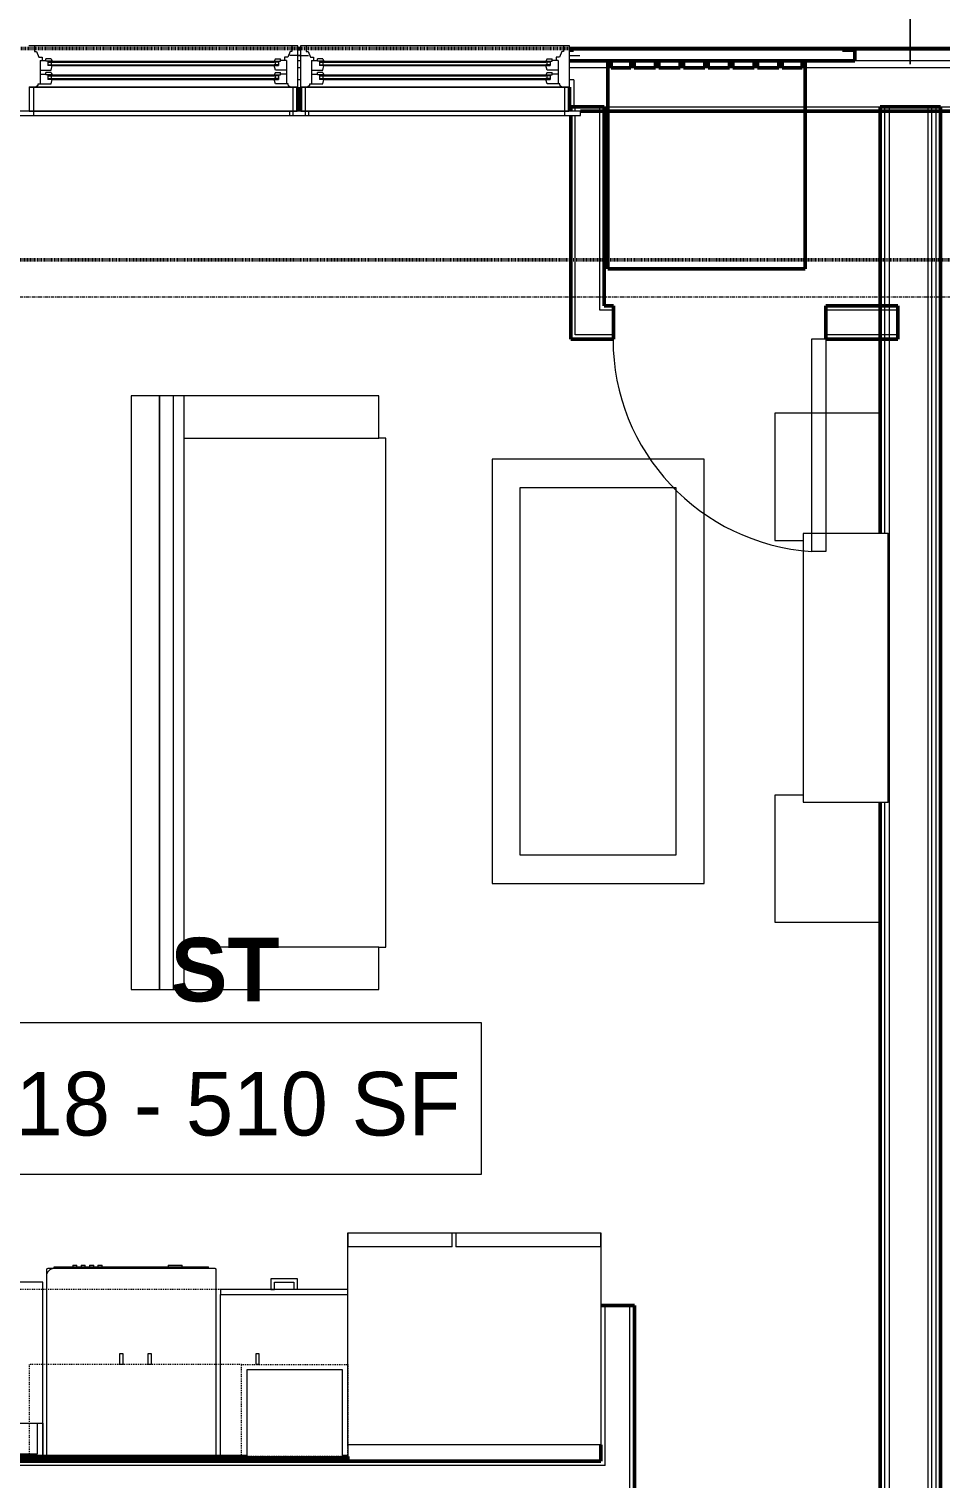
# Model space of a CAD drawing. Header units: inches. Extents: x -4217 to -1814, y 9706 to 12425.
# Drawn here: x -3328.9 to -3200, y 10649.2 to 10854.1 of the extents above; entities that cross this region are included whole.
import ezdxf

# ---------------------------------------------------------------- set-up
doc = ezdxf.new("R2010")
doc.units = ezdxf.units.IN
doc.header["$MEASUREMENT"] = 0
for name, pattern in [('Dash', [0.25, 0.125, -0.125]), ('Dash 1_16_', [0.125, 0.0625, -0.0625]), ('Grid Line 1_2_', [0.875, 0.5, -0.125, 0.125, -0.125])]:
    doc.linetypes.add(name, pattern=pattern)
for name, color, linetype, lineweight in [('A-ANNO-DIMS', 211, 'Continuous', 9), ('A-ANNO-DIMS-96', 211, 'Continuous', 9), ('A-AREA-IDEN', 2, 'Continuous', 9), ('A-DOOR-1', 250, 'Continuous', 9), ('A-DOOR-2', 90, 'Continuous', 20), ('A-GENM-3', 10, 'Continuous', 50), ('A-GLAZ-1', 250, 'Continuous', 9), ('A-GLAZ-2', 90, 'Continuous', 20), ('A-GLAZ-4', 10, 'Continuous', 50), ('A-WALL', 113, 'Continuous', 13), ('A-WALL-3', 10, 'Continuous', 50), ('A-WALL-4', 50, 'Continuous', 13), ('C-PROP-LINE-2', 91, 'Dash 1_16_', 50), ('I-FURN', 30, 'Continuous', 9), ('I-FURN-1', 250, 'Continuous', 9), ('I-WALL-3', 2, 'Continuous', 50), ('P-SANR-FIXT-2', 250, 'Continuous', 9), ('Q-CASE-3', 250, 'Continuous', 9), ('Q-CASE-4', 250, 'Dash', 9), ('Q-CASE-HDLN-1', 250, 'Dash', 9), ('Q-SPCQ-1', 250, 'Continuous', 9), ('S-GRID-1', 1, 'Grid Line 1_2_', 9)]:
    doc.layers.add(name, color=color, linetype=linetype, lineweight=lineweight)
doc.styles.add('Century Gothic', font='ufonts.com_century-gothic.ttf', dxfattribs={"height": 9})
doc.styles.add('Century Gothic_B', font='GOTHICB.TTF', dxfattribs={"height": 9})
doc.dimstyles.new('OD__1_8__Tol__', dxfattribs={"dimscale": 12, "dimtxt": 9.397514, "dimasz": 1, "dimexe": 0.75, "dimexo": 0.5, "dimgap": 0.125, "dimtad": 1, "dimdec": 3, "dimrnd": 0.125, "dimzin": 3, "dimdsep": 46, "dimlunit": 4, "dimtxsty": 'Century Gothic', "dimblk1": 'OBLIQUE', "dimblk2": 'OBLIQUE', "dimsah": 1, "dimcen": 0.09, "dimdle": 0.75, "dimazin": 0, "dimtfac": 1, "dimtdec": 4, "dimtix": 1, "dimtmove": 0, "dimatfit": 3, "dimfxl": 1, "dimtvp": 1, "dimtfill": 1, "dimfrac": 2, "dimtolj": 1, "dimtzin": 0, "dimarcsym": 2})

# ---------------------------------------------------------------- blocks, each defined once
blk = doc.blocks.new('DIMBLOCK9-FLOOR PLAN - 3RD FLOOR')
at = {"layer": 'A-ANNO-DIMS-96'}
for p, q in [((-3406.42, 10849.41), (-3406.42, 10966.51)), ((-3204.32, 10849.14), (-3204.32, 10966.51)), ((-3415.42, 10957.51), (-3204.32, 10957.51)), ((-3406.42, 10957.51), (-3406.42, 10849.41)), ((-3204.32, 10957.51), (-3204.32, 10849.14))]:
    blk.add_line(p, q, dxfattribs=at)
at = {"layer": 'A-ANNO-DIMS-96', "lineweight": 50}
for p, q in [((-3406.42, 10957.51), (-3400.42, 10963.51)), ((-3204.32, 10957.51), (-3198.32, 10963.51)), ((-3406.42, 10957.51), (-3412.42, 10951.51)), ((-3204.32, 10957.51), (-3210.32, 10951.51))]:
    blk.add_line(p, q, dxfattribs=at)
at = {"layer": 'A-ANNO-DIMS-96', "color": 0, "insert": (-3339.61, 10970.55), "char_height": 9, "width": 82.1611, "attachment_point": 1, "line_spacing_factor": 0.984502, "style": 'Century Gothic', "bg_fill": 3, "box_fill_scale": 1.25, "bg_fill_color": 256, "bg_fill_true_color": 13158600, "bg_fill_transparency": 0}
blk.add_mtext('16\' - 10 1/8"', dxfattribs=at)
blk = doc.blocks.new('_Oblique')
at = {"color": 0, "linetype": 'ByBlock', "lineweight": -2}
blk.add_line((-0.5, -0.5), (0.5, 0.5), dxfattribs=at)
blk = doc.blocks.new('DIMBLOCK10-FLOOR PLAN - 3RD FLOOR')
at = {"layer": 'A-ANNO-DIMS-96'}
for p, q in [((-3204.32, 10849.14), (-3204.32, 10966.51)), ((-2916.32, 10849.14), (-2916.32, 10966.51)), ((-3204.32, 10957.51), (-2916.32, 10957.51)), ((-3204.32, 10957.51), (-3204.32, 10849.14)), ((-2916.32, 10957.51), (-2916.32, 10849.14))]:
    blk.add_line(p, q, dxfattribs=at)
at = {"layer": 'A-ANNO-DIMS-96', "lineweight": 50}
for p, q in [((-3204.32, 10957.51), (-3198.32, 10963.51)), ((-2916.32, 10957.51), (-2910.32, 10963.51)), ((-3204.32, 10957.51), (-3210.32, 10951.51)), ((-2916.32, 10957.51), (-2922.32, 10951.51))]:
    blk.add_line(p, q, dxfattribs=at)
at = {"layer": 'A-ANNO-DIMS-96', "color": 0, "insert": (-3079.57, 10970.55), "char_height": 9, "width": 46.1821, "attachment_point": 1, "line_spacing_factor": 0.984502, "style": 'Century Gothic', "bg_fill": 3, "box_fill_scale": 1.25, "bg_fill_color": 256, "bg_fill_true_color": 13158600, "bg_fill_transparency": 0}
blk.add_mtext('24\' - 0"', dxfattribs=at)

msp = doc.modelspace()

# ---------------------------------------------------------------- linework, layer by layer
at = {"layer": 'A-AREA-IDEN', "flags": 128}
msp.add_lwpolyline([(-3340.50391, 10713.61901), (-3264.9984, 10713.61901), (-3264.9984, 10692.12294), (-3340.50391, 10692.12294)], close=True, dxfattribs=at)
at = {"layer": 'A-DOOR-1'}
msp.add_arc((-3216.27618, 10810.2394), 30.06659, 180, 266.1859252, dxfattribs=at)
at = {"layer": 'A-DOOR-2'}
for p, q in [((-3218.27618, 10810.2394), (-3218.27618, 10780.2394)), ((-3216.27618, 10810.2394), (-3218.27618, 10810.2394)), ((-3216.27618, 10810.2394), (-3216.27618, 10780.2394)), ((-3216.27618, 10780.2394), (-3218.27618, 10780.2394))]:
    msp.add_line(p, q, dxfattribs=at)
at = {"layer": 'A-GENM-3'}
msp.add_line((-3247.06419, 10820.2019), (-3219.18919, 10820.2019), dxfattribs=at)
at = {"layer": 'A-GLAZ-1'}
for p, q in [((-3330.49796, 10841.8894), (-3289.34952, 10841.8894)), ((-3292.09796, 10841.8894), (-3250.94952, 10841.8894))]:
    msp.add_line(p, q, dxfattribs=at)
at = {"layer": 'A-WALL'}
for p, q in [((-3207.94874, 10843.1394), (-3207.94874, 10782.77447)), ((-3207.32374, 10843.1394), (-3207.32374, 10782.77447)), ((-3201.82374, 10843.1394), (-3201.82374, 10475.5394)), ((-3201.32374, 10843.1394), (-3201.32374, 10497.98709)), ((-3200.69874, 10843.1394), (-3200.69874, 10497.98679)), ((-3207.94874, 10744.77447), (-3207.94874, 10475.5394)), ((-3207.32374, 10744.77447), (-3207.32374, 10475.5394))]:
    msp.add_line(p, q, dxfattribs=at)
at = {"layer": 'A-WALL-3'}
for p, q in [((-3252.32374, 10841.8894), (-3252.32374, 10810.2394)), ((-3246.27618, 10814.9894), (-3247.57374, 10814.9894)), ((-3246.27618, 10810.2394), (-3246.27618, 10814.9894)), ((-3206.07374, 10814.9894), (-3216.27618, 10814.9894)), ((-3216.27618, 10814.9894), (-3216.27618, 10810.2394)), ((-3206.07374, 10810.2394), (-3206.07374, 10814.9894)), ((-3252.32374, 10810.2394), (-3251.69874, 10810.2394)), ((-3251.69874, 10810.2394), (-3247.57374, 10810.2394)), ((-3247.57374, 10810.2394), (-3246.27618, 10810.2394)), ((-3216.27618, 10810.2394), (-3206.07374, 10810.2394)), ((-3243.32374, 10673.55214), (-3248.07374, 10673.55214)), ((-3243.32374, 10570.64297), (-3243.32374, 10673.55214)), ((-3248.07374, 10653.85361), (-3248.07374, 10651.54111)), ((-3248.07374, 10651.54111), (-3403.17374, 10651.54111)), ((-3401.92374, 10651.85361), (-3283.82374, 10651.85361)), ((-3298.10174, 10652.22861), (-3359.67374, 10652.22861)), ((-3283.82374, 10652.22861), (-3284.60174, 10652.22861)), ((-3283.82374, 10651.85361), (-3283.82374, 10652.22861))]:
    msp.add_line(p, q, dxfattribs=at)
at = {"layer": 'A-WALL-4'}
for p, q in [((-3251.69874, 10810.8644), (-3251.69874, 10841.8894)), ((-3247.57374, 10814.3644), (-3248.19874, 10814.3644)), ((-3246.27618, 10814.3644), (-3247.57374, 10814.3644)), ((-3206.07374, 10814.3644), (-3216.27618, 10814.3644)), ((-3248.19874, 10810.8644), (-3251.69874, 10810.8644)), ((-3247.57374, 10810.8644), (-3248.19874, 10810.8644)), ((-3246.27618, 10810.8644), (-3247.57374, 10810.8644)), ((-3206.07374, 10810.8644), (-3216.27618, 10810.8644)), ((-3247.44874, 10650.91611), (-3247.44874, 10673.55214)), ((-3243.94874, 10570.64297), (-3243.94874, 10673.55214)), ((-3248.07374, 10650.91611), (-3403.17374, 10650.91611)), ((-3247.44874, 10650.91611), (-3248.07374, 10650.91611))]:
    msp.add_line(p, q, dxfattribs=at)
at = {"layer": 'C-PROP-LINE-2'}
msp.add_line((-2099.26202, 10821.4894), (-3402.04874, 10821.4894), dxfattribs=at)
at = {"layer": 'I-FURN'}
for p, q in [((-3310.44874, 10718.2642), (-3310.44874, 10802.2642)), ((-3310.44874, 10802.2642), (-3310.44874, 10718.2642)), ((-3306.94874, 10802.2642), (-3310.44874, 10802.2642)), ((-3308.44874, 10718.2642), (-3308.44874, 10802.2642)), ((-3279.44874, 10802.2642), (-3306.94874, 10802.2642)), ((-3306.94874, 10718.2642), (-3306.94874, 10802.2642)), ((-3279.44874, 10796.2642), (-3279.44874, 10802.2642)), ((-3306.94874, 10796.2642), (-3279.44874, 10796.2642)), ((-3278.44874, 10796.2642), (-3279.44874, 10796.2642)), ((-3278.44874, 10724.2642), (-3278.44874, 10796.2642)), ((-3279.44874, 10724.2642), (-3306.94874, 10724.2642)), ((-3279.44874, 10724.2642), (-3278.44874, 10724.2642)), ((-3279.44874, 10718.2642), (-3279.44874, 10724.2642)), ((-3310.44874, 10718.2642), (-3306.94874, 10718.2642)), ((-3306.94874, 10718.2642), (-3279.44874, 10718.2642))]:
    msp.add_line(p, q, dxfattribs=at)
at = {"layer": 'I-FURN-1'}
for p, q in [((-3314.44874, 10802.2642), (-3314.44874, 10718.2642)), ((-3310.44874, 10802.2642), (-3314.44874, 10802.2642)), ((-3223.47979, 10799.11397), (-3223.47979, 10798.62486)), ((-3223.47979, 10798.62486), (-3223.44865, 10798.62486)), ((-3208.57374, 10799.77447), (-3223.44874, 10799.77447)), ((-3223.44874, 10799.77447), (-3223.44874, 10781.77447)), ((-3233.44874, 10793.2642), (-3263.44874, 10793.2642)), ((-3263.44874, 10793.2642), (-3263.44874, 10733.2642)), ((-3233.44874, 10733.2642), (-3233.44874, 10793.2642)), ((-3259.44874, 10737.2642), (-3259.44874, 10789.2642)), ((-3259.44874, 10789.2642), (-3237.44874, 10789.2642)), ((-3237.44874, 10789.2642), (-3237.44874, 10737.2642)), ((-3223.44865, 10783.43185), (-3223.48054, 10783.43185)), ((-3223.48054, 10783.43185), (-3223.48054, 10782.43738)), ((-3223.48054, 10782.43738), (-3223.44865, 10782.43738)), ((-3223.44874, 10781.77447), (-3219.44874, 10781.77447)), ((-3207.44874, 10782.77447), (-3219.44874, 10782.77447)), ((-3219.44874, 10782.77447), (-3219.44874, 10744.77447)), ((-3207.44874, 10744.77447), (-3207.44874, 10782.77447)), ((-3207.44874, 10782.77447), (-3207.32374, 10782.77447)), ((-3207.44874, 10744.77447), (-3207.44874, 10782.77447)), ((-3207.32374, 10782.77447), (-3207.32374, 10744.77447)), ((-3223.48054, 10745.11157), (-3223.48054, 10744.11709)), ((-3223.44865, 10745.11157), (-3223.48054, 10745.11157)), ((-3219.44874, 10745.77447), (-3223.44874, 10745.77447)), ((-3223.44874, 10745.77447), (-3223.44874, 10727.77447)), ((-3219.44874, 10744.77447), (-3207.44874, 10744.77447)), ((-3207.32374, 10744.77447), (-3207.44874, 10744.77447)), ((-3223.48054, 10744.11709), (-3223.44865, 10744.11709)), ((-3237.44874, 10737.2642), (-3259.44874, 10737.2642)), ((-3263.44874, 10733.2642), (-3233.44874, 10733.2642)), ((-3223.44865, 10728.92408), (-3223.47979, 10728.92408)), ((-3223.47979, 10728.92408), (-3223.47979, 10728.43498)), ((-3223.44874, 10727.77447), (-3208.57374, 10727.77447)), ((-3314.44874, 10718.2642), (-3310.44874, 10718.2642))]:
    msp.add_line(p, q, dxfattribs=at)
at = {"layer": 'I-WALL-3'}
for p, q in [((-3200.07374, 10843.1394), (-3208.57374, 10843.1394)), ((-3208.57374, 10843.1394), (-3208.57374, 10782.77447)), ((-3200.07374, 10497.9865), (-3200.07374, 10843.1394)), ((-3208.57374, 10744.77447), (-3208.57374, 10476.1644))]:
    msp.add_line(p, q, dxfattribs=at)
at = {"layer": 'P-SANR-FIXT-2'}
for p, q in [((-3326.92374, 10676.86733), (-3359.92374, 10676.86733)), ((-3326.92374, 10656.91152), (-3326.92374, 10676.86733)), ((-3343.48641, 10656.91152), (-3326.92374, 10656.91152))]:
    msp.add_line(p, q, dxfattribs=at)
at = {"layer": 'Q-CASE-3'}
for p, q in [((-3290.94874, 10677.35361), (-3294.69874, 10677.35361)), ((-3294.69874, 10677.35361), (-3294.69874, 10675.85361)), ((-3290.94874, 10675.85361), (-3290.94874, 10677.35361)), ((-3301.82374, 10675.85361), (-3301.82374, 10675.10361)), ((-3283.82374, 10675.85361), (-3301.82374, 10675.85361)), ((-3301.82374, 10652.22861), (-3301.82374, 10675.10361)), ((-3301.82374, 10675.10361), (-3283.82374, 10675.10361)), ((-3294.69874, 10675.85361), (-3294.19936, 10675.85361)), ((-3294.19936, 10676.85423), (-3291.44811, 10676.85423)), ((-3294.19936, 10675.85361), (-3294.19936, 10676.85423)), ((-3291.44811, 10676.85423), (-3291.44811, 10675.85361)), ((-3290.94874, 10675.85361), (-3291.44811, 10675.85361)), ((-3315.60174, 10666.72786), (-3316.09018, 10666.72786)), ((-3316.09018, 10666.72786), (-3316.09018, 10665.22861)), ((-3315.60174, 10665.22861), (-3316.09018, 10665.22861)), ((-3315.60174, 10665.22861), (-3315.60174, 10666.72786)), ((-3311.60174, 10666.72786), (-3312.09018, 10666.72786)), ((-3312.09018, 10666.72786), (-3312.09018, 10665.22861)), ((-3311.60174, 10665.22861), (-3312.09018, 10665.22861)), ((-3311.60174, 10665.22861), (-3311.60174, 10666.72786)), ((-3296.36329, 10666.72786), (-3296.85174, 10666.72786)), ((-3296.85174, 10666.72786), (-3296.85174, 10665.22861)), ((-3296.36329, 10665.22861), (-3296.85174, 10665.22861)), ((-3296.36329, 10665.22861), (-3296.36329, 10666.72786)), ((-3284.60174, 10664.47861), (-3298.10174, 10664.47861)), ((-3298.10174, 10664.47861), (-3298.10174, 10652.22861)), ((-3284.60174, 10652.22861), (-3284.60174, 10664.47861)), ((-3327.67374, 10652.60361), (-3327.67374, 10656.91152)), ((-3326.92374, 10656.91152), (-3326.92374, 10652.22861)), ((-3326.92374, 10652.22861), (-3326.92374, 10656.91152)), ((-3342.99106, 10652.60361), (-3327.67374, 10652.60361)), ((-3283.82374, 10653.85361), (-3283.82374, 10652.22861)), ((-3298.10174, 10652.22861), (-3284.60174, 10652.22861))]:
    msp.add_line(p, q, dxfattribs=at)
at = {"layer": 'Q-CASE-4'}
for p, q in [((-3328.85174, 10665.22861), (-3328.85174, 10652.22861)), ((-3298.85174, 10665.22861), (-3328.85174, 10665.22861)), ((-3298.85174, 10652.22861), (-3298.85174, 10665.22861)), ((-3298.85174, 10652.22861), (-3298.85174, 10665.22861)), ((-3298.85174, 10665.22861), (-3283.85174, 10665.22861)), ((-3283.85174, 10665.22861), (-3283.85174, 10652.22861)), ((-3328.85174, 10652.22861), (-3298.85174, 10652.22861)), ((-3283.85174, 10652.22861), (-3298.85174, 10652.22861))]:
    msp.add_line(p, q, dxfattribs=at)
at = {"layer": 'Q-CASE-HDLN-1'}
for p, q in [((-3283.82374, 10675.85361), (-3387.54874, 10675.85361)), ((-3283.82374, 10652.22861), (-3283.82374, 10653.85361))]:
    msp.add_line(p, q, dxfattribs=at)
at = {"layer": 'Q-SPCQ-1'}
for p, q in [((-3283.82374, 10683.85361), (-3248.07374, 10683.85361)), ((-3283.82374, 10653.85361), (-3283.82374, 10683.85361)), ((-3283.82374, 10683.85361), (-3269.07374, 10683.85361)), ((-3283.82374, 10683.85361), (-3283.82374, 10681.85361)), ((-3269.07374, 10681.85361), (-3269.07374, 10683.85361)), ((-3268.57374, 10683.85361), (-3248.07374, 10683.85361)), ((-3268.57374, 10683.85361), (-3268.57374, 10681.85361)), ((-3248.07374, 10683.85361), (-3248.07374, 10653.85361)), ((-3248.07374, 10681.85361), (-3248.07374, 10683.85361)), ((-3269.07374, 10681.85361), (-3283.82374, 10681.85361)), ((-3248.07374, 10681.85361), (-3268.57374, 10681.85361)), ((-3322.70763, 10679.29111), (-3322.11708, 10679.29111)), ((-3322.70763, 10679.29111), (-3322.70763, 10679.04111)), ((-3322.11708, 10679.04111), (-3322.11708, 10679.29111)), ((-3321.52653, 10679.29111), (-3320.93598, 10679.29111)), ((-3321.52653, 10679.29111), (-3321.52653, 10679.04111)), ((-3320.93598, 10679.04111), (-3320.93598, 10679.29111)), ((-3320.34543, 10679.29111), (-3319.75487, 10679.29111)), ((-3320.34543, 10679.29111), (-3320.34543, 10679.04111)), ((-3319.75487, 10679.04111), (-3319.75487, 10679.29111)), ((-3319.16432, 10679.29111), (-3318.57377, 10679.29111)), ((-3319.16432, 10679.29111), (-3319.16432, 10679.04111)), ((-3318.57377, 10679.04111), (-3318.57377, 10679.29111)), ((-3309.21628, 10679.29111), (-3309.21628, 10679.04111)), ((-3309.21628, 10679.29111), (-3308.23203, 10679.29111)), ((-3308.23203, 10679.29111), (-3307.24778, 10679.29111)), ((-3307.24778, 10679.04111), (-3307.24778, 10679.29111)), ((-3326.42374, 10678.59426), (-3326.42374, 10677.71926)), ((-3326.42374, 10677.71926), (-3326.42374, 10652.22861)), ((-3325.35189, 10678.79111), (-3326.22689, 10678.79111)), ((-3302.62059, 10678.79111), (-3325.35189, 10678.79111)), ((-3325.3308, 10679.04111), (-3303.51668, 10679.04111)), ((-3325.3308, 10678.79093), (-3325.3308, 10679.04111)), ((-3303.51668, 10678.79111), (-3303.51668, 10679.04111)), ((-3302.42374, 10652.22861), (-3302.42374, 10678.59426)), ((-3248.07374, 10653.85361), (-3283.82374, 10653.85361))]:
    msp.add_line(p, q, dxfattribs=at)
for centre, radius, start, end in [((-3325.35189, 10677.71926), 1.07185, 90, 180), ((-3326.22689, 10678.59426), 0.19685, 90, 180), ((-3302.62059, 10678.59426), 0.19685, 0, 90), ((-3302.62059, 10678.59426), 0.19685, 0, 75)]:
    msp.add_arc(centre, radius, start, end, dxfattribs=at)
at = {"layer": 'S-GRID-1'}
msp.add_line((-1814.20638, 10816.1894), (-4168.71446, 10816.1894), dxfattribs=at)

# ---------------------------------------------------------------- texts
at = {"layer": 'A-AREA-IDEN', "char_height": 9, "attachment_point": 1}
for s, insert, width, style in [('ST', (-3308.87399, 10725.58715), 14.544, 'Century Gothic_B'), ('318 - 510 SF', (-3337.50391, 10706.61901), 83.931, 'Century Gothic')]:
    msp.add_mtext(s, dxfattribs=dict(at, insert=insert, width=width, style=style))

# ---------------------------------------------------------------- next in the draw order: dimensions: what is measured, and where the dimension line sits
at = {"layer": 'A-ANNO-DIMS'}
dim = msp.add_linear_dim(base=(-3204.32374, 10957.51007), p1=(-3406.42374, 10843.4144), p2=(-3204.32374, 10843.1394), dimstyle='OD__1_8__Tol__', override={"dimpost": '<>', "dimfxl": 202.100187}, dxfattribs=at)
dim.commit()
dim.dimension.update_dxf_attribs({"geometry": 'DIMBLOCK9-FLOOR PLAN - 3RD FLOOR', "text_midpoint": (-3305.37374, 10964.23508)})

# ---------------------------------------------------------------- next in the draw order: linework, layer by layer
at = {"layer": 'A-GENM-3'}
for p, q in [((-3247.06419, 10849.6394), (-3247.06419, 10820.2019)), ((-3246.62669, 10849.6394), (-3247.06419, 10849.6394)), ((-3246.62669, 10848.6394), (-3246.62669, 10849.6394)), ((-3243.32982, 10849.6394), (-3243.82982, 10849.6394)), ((-3243.82982, 10849.6394), (-3243.82982, 10848.6394)), ((-3243.32982, 10848.6394), (-3243.32982, 10849.6394)), ((-3239.84544, 10849.6394), (-3240.34544, 10849.6394)), ((-3240.34544, 10849.6394), (-3240.34544, 10848.6394)), ((-3239.84544, 10848.6394), (-3239.84544, 10849.6394)), ((-3236.36107, 10849.6394), (-3236.86107, 10849.6394)), ((-3236.86107, 10849.6394), (-3236.86107, 10848.6394)), ((-3236.36107, 10848.6394), (-3236.36107, 10849.6394)), ((-3232.87669, 10849.6394), (-3233.37669, 10849.6394)), ((-3233.37669, 10849.6394), (-3233.37669, 10848.6394)), ((-3232.87669, 10848.6394), (-3232.87669, 10849.6394)), ((-3229.39232, 10849.6394), (-3229.89232, 10849.6394)), ((-3229.89232, 10849.6394), (-3229.89232, 10848.6394)), ((-3229.39232, 10848.6394), (-3229.39232, 10849.6394)), ((-3225.90794, 10849.6394), (-3226.40794, 10849.6394)), ((-3226.40794, 10849.6394), (-3226.40794, 10848.6394)), ((-3225.90794, 10848.6394), (-3225.90794, 10849.6394)), ((-3222.42357, 10849.6394), (-3222.92357, 10849.6394)), ((-3222.92357, 10849.6394), (-3222.92357, 10848.6394)), ((-3222.42357, 10848.6394), (-3222.42357, 10849.6394)), ((-3219.18919, 10849.6394), (-3219.62669, 10849.6394)), ((-3219.62669, 10849.6394), (-3219.62669, 10848.6394)), ((-3219.18919, 10820.2019), (-3219.18919, 10849.6394)), ((-3243.82982, 10848.6394), (-3246.62669, 10848.6394)), ((-3240.34544, 10848.6394), (-3243.32982, 10848.6394)), ((-3236.86107, 10848.6394), (-3239.84544, 10848.6394)), ((-3233.37669, 10848.6394), (-3236.36107, 10848.6394)), ((-3229.89232, 10848.6394), (-3232.87669, 10848.6394)), ((-3226.40794, 10848.6394), (-3229.39232, 10848.6394)), ((-3222.92357, 10848.6394), (-3225.90794, 10848.6394)), ((-3219.62669, 10848.6394), (-3222.42357, 10848.6394))]:
    msp.add_line(p, q, dxfattribs=at)
at = {"layer": 'A-GLAZ-1'}
for p, q in [((-3326.21671, 10849.4519), (-3325.62296, 10849.4519)), ((-3325.74796, 10849.4519), (-3325.74796, 10849.0769)), ((-3325.62296, 10849.5769), (-3294.22452, 10849.5769)), ((-3325.62296, 10849.4519), (-3294.22452, 10849.4519)), ((-3293.63077, 10849.4519), (-3294.22452, 10849.4519)), ((-3294.09952, 10849.4519), (-3294.09952, 10849.0769)), ((-3287.81671, 10849.4519), (-3287.22296, 10849.4519)), ((-3287.34796, 10849.4519), (-3287.34796, 10849.0769)), ((-3287.22296, 10849.5769), (-3255.82452, 10849.5769)), ((-3287.22296, 10849.4519), (-3255.82452, 10849.4519)), ((-3255.23077, 10849.4519), (-3255.82452, 10849.4519)), ((-3255.69952, 10849.4519), (-3255.69952, 10849.0769)), ((-3326.21671, 10849.0769), (-3325.62296, 10849.0769)), ((-3326.21671, 10847.5144), (-3325.62296, 10847.5144)), ((-3325.74796, 10847.5144), (-3325.74796, 10847.1394)), ((-3325.62296, 10849.0769), (-3294.22452, 10849.0769)), ((-3325.62296, 10848.9519), (-3294.22452, 10848.9519)), ((-3325.62296, 10847.6394), (-3294.22452, 10847.6394)), ((-3325.62296, 10847.5144), (-3294.22452, 10847.5144)), ((-3293.63077, 10849.0769), (-3294.22452, 10849.0769)), ((-3293.63077, 10847.5144), (-3294.22452, 10847.5144)), ((-3294.09952, 10847.5144), (-3294.09952, 10847.1394)), ((-3287.81671, 10849.0769), (-3287.22296, 10849.0769)), ((-3287.81671, 10847.5144), (-3287.22296, 10847.5144)), ((-3287.34796, 10847.5144), (-3287.34796, 10847.1394)), ((-3287.22296, 10849.0769), (-3255.82452, 10849.0769)), ((-3287.22296, 10848.9519), (-3255.82452, 10848.9519)), ((-3287.22296, 10847.6394), (-3255.82452, 10847.6394)), ((-3287.22296, 10847.5144), (-3255.82452, 10847.5144)), ((-3255.23077, 10849.0769), (-3255.82452, 10849.0769)), ((-3255.23077, 10847.5144), (-3255.82452, 10847.5144)), ((-3255.69952, 10847.5144), (-3255.69952, 10847.1394)), ((-3290.97452, 10845.8894), (-3328.87296, 10845.8894)), ((-3328.87296, 10845.8894), (-3328.87296, 10842.5144)), ((-3328.24796, 10845.8894), (-3328.24796, 10842.5144)), ((-3326.21671, 10847.1394), (-3325.62296, 10847.1394)), ((-3325.62296, 10847.1394), (-3294.22452, 10847.1394)), ((-3325.62296, 10847.0144), (-3294.22452, 10847.0144)), ((-3293.63077, 10847.1394), (-3294.22452, 10847.1394)), ((-3291.59952, 10845.8894), (-3291.59952, 10842.5144)), ((-3290.97452, 10842.5144), (-3290.97452, 10845.8894)), ((-3252.57452, 10845.8894), (-3290.47296, 10845.8894)), ((-3290.47296, 10845.8894), (-3290.47296, 10842.5144)), ((-3289.84796, 10845.8894), (-3289.84796, 10842.5144)), ((-3287.81671, 10847.1394), (-3287.22296, 10847.1394)), ((-3287.22296, 10847.1394), (-3255.82452, 10847.1394)), ((-3287.22296, 10847.0144), (-3255.82452, 10847.0144)), ((-3255.23077, 10847.1394), (-3255.82452, 10847.1394)), ((-3253.19952, 10845.8894), (-3253.19952, 10842.5144)), ((-3252.57452, 10842.5144), (-3252.57452, 10845.8894)), ((-3289.34952, 10842.5144), (-3330.49796, 10842.5144)), ((-3328.87296, 10842.5144), (-3290.97452, 10842.5144)), ((-3328.24796, 10842.5144), (-3328.24796, 10841.8894)), ((-3250.94952, 10842.5144), (-3292.09796, 10842.5144)), ((-3292.09796, 10842.5144), (-3292.09796, 10841.8894)), ((-3291.59952, 10842.5144), (-3291.59952, 10841.8894)), ((-3290.47296, 10842.5144), (-3252.57452, 10842.5144)), ((-3289.84796, 10842.5144), (-3289.84796, 10841.8894)), ((-3289.34952, 10841.8894), (-3289.34952, 10842.5144)), ((-3253.19952, 10842.5144), (-3253.19952, 10841.8894)), ((-3250.94952, 10841.8894), (-3250.94952, 10842.5144))]:
    msp.add_line(p, q, dxfattribs=at)
at = {"layer": 'A-GLAZ-2'}
for p, q in [((-3290.91202, 10851.7644), (-3328.93546, 10851.7644)), ((-3328.12296, 10851.7644), (-3328.12296, 10850.9519)), ((-3291.72452, 10851.7644), (-3291.72452, 10850.9519)), ((-3290.91202, 10845.8894), (-3290.91202, 10851.7644)), ((-3252.51202, 10851.7644), (-3290.53546, 10851.7644)), ((-3290.53546, 10851.7644), (-3290.53546, 10845.8894)), ((-3289.72296, 10851.7644), (-3289.72296, 10850.9519)), ((-3253.32452, 10851.7644), (-3253.32452, 10850.9519)), ((-3252.51202, 10845.8894), (-3252.51202, 10851.7644)), ((-3328.12296, 10850.9519), (-3327.84827, 10850.9519)), ((-3327.84827, 10850.9519), (-3327.52921, 10850.1394)), ((-3327.52921, 10850.1394), (-3327.06046, 10850.1394)), ((-3327.34171, 10849.7019), (-3326.49796, 10849.7019)), ((-3327.34171, 10849.7019), (-3327.34171, 10846.3894)), ((-3327.06046, 10850.1394), (-3327.06046, 10849.7019)), ((-3325.77921, 10849.92065), (-3326.49796, 10849.92065)), ((-3326.49796, 10849.5769), (-3326.49796, 10849.92065)), ((-3325.62608, 10849.5769), (-3326.49796, 10849.5769)), ((-3326.21671, 10849.5769), (-3326.21671, 10848.9519)), ((-3325.77921, 10849.92065), (-3325.62608, 10849.5769)), ((-3294.06827, 10849.92065), (-3294.22139, 10849.5769)), ((-3294.22139, 10849.5769), (-3293.34952, 10849.5769)), ((-3294.06827, 10849.92065), (-3293.34952, 10849.92065)), ((-3293.63077, 10849.5769), (-3293.63077, 10848.9519)), ((-3293.34952, 10849.5769), (-3293.34952, 10849.92065)), ((-3292.50577, 10849.7019), (-3293.34952, 10849.7019)), ((-3292.78702, 10850.1394), (-3292.78702, 10849.7019)), ((-3292.31827, 10850.1394), (-3292.78702, 10850.1394)), ((-3292.50577, 10849.7019), (-3292.50577, 10846.3894)), ((-3291.9992, 10850.9519), (-3292.31827, 10850.1394)), ((-3290.53546, 10850.3894), (-3292.03546, 10850.3894)), ((-3291.72452, 10850.9519), (-3291.9992, 10850.9519)), ((-3290.91202, 10850.3894), (-3289.41202, 10850.3894)), ((-3289.72296, 10850.9519), (-3289.44827, 10850.9519)), ((-3289.44827, 10850.9519), (-3289.12921, 10850.1394)), ((-3289.12921, 10850.1394), (-3288.66046, 10850.1394)), ((-3288.94171, 10849.7019), (-3288.09796, 10849.7019)), ((-3288.94171, 10849.7019), (-3288.94171, 10846.3894)), ((-3288.66046, 10850.1394), (-3288.66046, 10849.7019)), ((-3287.37921, 10849.92065), (-3288.09796, 10849.92065)), ((-3288.09796, 10849.5769), (-3288.09796, 10849.92065)), ((-3287.22608, 10849.5769), (-3288.09796, 10849.5769)), ((-3287.81671, 10849.5769), (-3287.81671, 10848.9519)), ((-3287.37921, 10849.92065), (-3287.22608, 10849.5769)), ((-3255.66827, 10849.92065), (-3255.82139, 10849.5769)), ((-3255.82139, 10849.5769), (-3254.94952, 10849.5769)), ((-3255.66827, 10849.92065), (-3254.94952, 10849.92065)), ((-3255.23077, 10849.5769), (-3255.23077, 10848.9519)), ((-3254.94952, 10849.5769), (-3254.94952, 10849.92065)), ((-3254.10577, 10849.7019), (-3254.94952, 10849.7019)), ((-3254.38702, 10850.1394), (-3254.38702, 10849.7019)), ((-3253.91827, 10850.1394), (-3254.38702, 10850.1394)), ((-3254.10577, 10849.7019), (-3254.10577, 10846.3894)), ((-3253.5992, 10850.9519), (-3253.91827, 10850.1394)), ((-3253.32452, 10850.9519), (-3253.5992, 10850.9519)), ((-3252.51202, 10850.3894), (-3251.01202, 10850.3894)), ((-3327.34171, 10848.3269), (-3325.77921, 10848.3269)), ((-3327.34171, 10847.7644), (-3326.49796, 10847.7644)), ((-3325.77921, 10847.98315), (-3326.49796, 10847.98315)), ((-3326.49796, 10847.6394), (-3326.49796, 10847.98315)), ((-3325.62608, 10847.6394), (-3326.49796, 10847.6394)), ((-3325.62296, 10848.9519), (-3326.21671, 10848.9519)), ((-3326.21671, 10847.6394), (-3326.21671, 10847.0144)), ((-3325.77921, 10848.3269), (-3325.62296, 10848.9519)), ((-3325.77921, 10847.98315), (-3325.62608, 10847.6394)), ((-3294.22452, 10848.9519), (-3293.63077, 10848.9519)), ((-3294.06827, 10848.3269), (-3294.22452, 10848.9519)), ((-3294.06827, 10847.98315), (-3294.22139, 10847.6394)), ((-3294.22139, 10847.6394), (-3293.34952, 10847.6394)), ((-3292.50577, 10848.3269), (-3294.06827, 10848.3269)), ((-3294.06827, 10847.98315), (-3293.34952, 10847.98315)), ((-3293.63077, 10847.6394), (-3293.63077, 10847.0144)), ((-3293.34952, 10847.6394), (-3293.34952, 10847.98315)), ((-3292.50577, 10847.7644), (-3293.34952, 10847.7644)), ((-3288.94171, 10848.3269), (-3287.37921, 10848.3269)), ((-3288.94171, 10847.7644), (-3288.09796, 10847.7644)), ((-3287.37921, 10847.98315), (-3288.09796, 10847.98315)), ((-3288.09796, 10847.6394), (-3288.09796, 10847.98315)), ((-3287.22608, 10847.6394), (-3288.09796, 10847.6394)), ((-3287.22296, 10848.9519), (-3287.81671, 10848.9519)), ((-3287.81671, 10847.6394), (-3287.81671, 10847.0144)), ((-3287.37921, 10848.3269), (-3287.22296, 10848.9519)), ((-3287.37921, 10847.98315), (-3287.22608, 10847.6394)), ((-3255.82452, 10848.9519), (-3255.23077, 10848.9519)), ((-3255.66827, 10848.3269), (-3255.82452, 10848.9519)), ((-3255.66827, 10847.98315), (-3255.82139, 10847.6394)), ((-3255.82139, 10847.6394), (-3254.94952, 10847.6394)), ((-3254.10577, 10848.3269), (-3255.66827, 10848.3269)), ((-3255.66827, 10847.98315), (-3254.94952, 10847.98315)), ((-3255.23077, 10847.6394), (-3255.23077, 10847.0144)), ((-3254.94952, 10847.6394), (-3254.94952, 10847.98315)), ((-3254.10577, 10847.7644), (-3254.94952, 10847.7644)), ((-3328.93546, 10845.8894), (-3290.91202, 10845.8894)), ((-3327.59171, 10846.16956), (-3327.92559, 10845.8894)), ((-3327.59171, 10846.16956), (-3327.59171, 10846.3894)), ((-3327.59171, 10846.3894), (-3325.77921, 10846.3894)), ((-3325.62296, 10847.0144), (-3326.21671, 10847.0144)), ((-3325.77921, 10846.3894), (-3325.62296, 10847.0144)), ((-3294.22452, 10847.0144), (-3293.63077, 10847.0144)), ((-3294.06827, 10846.3894), (-3294.22452, 10847.0144)), ((-3292.25577, 10846.3894), (-3294.06827, 10846.3894)), ((-3292.25577, 10846.16956), (-3292.25577, 10846.3894)), ((-3292.25577, 10846.16956), (-3291.92189, 10845.8894)), ((-3290.53546, 10845.8894), (-3252.51202, 10845.8894)), ((-3289.19171, 10846.16956), (-3289.52559, 10845.8894)), ((-3289.19171, 10846.16956), (-3289.19171, 10846.3894)), ((-3289.19171, 10846.3894), (-3287.37921, 10846.3894)), ((-3287.22296, 10847.0144), (-3287.81671, 10847.0144)), ((-3287.37921, 10846.3894), (-3287.22296, 10847.0144)), ((-3255.82452, 10847.0144), (-3255.23077, 10847.0144)), ((-3255.66827, 10846.3894), (-3255.82452, 10847.0144)), ((-3253.85577, 10846.3894), (-3255.66827, 10846.3894)), ((-3253.85577, 10846.16956), (-3253.85577, 10846.3894)), ((-3253.85577, 10846.16956), (-3253.52189, 10845.8894))]:
    msp.add_line(p, q, dxfattribs=at)
at = {"layer": 'A-GLAZ-4'}
for p, q in [((-3213.92452, 10851.3894), (-3251.94796, 10851.3894)), ((-3251.94796, 10851.3269), (-3213.92452, 10851.3269))]:
    msp.add_line(p, q, dxfattribs=at)
at = {"layer": 'A-WALL-3'}
for p, q in [((-3290.53546, 10851.3894), (-3290.91202, 10851.3894)), ((-3251.94796, 10851.3894), (-3252.51202, 10851.3894)), ((-3251.94796, 10851.1394), (-3251.94796, 10851.3894)), ((-3213.92452, 10851.3894), (-3213.92452, 10851.1394)), ((-3252.51202, 10851.1394), (-3251.94796, 10851.1394)), ((-3212.17452, 10849.6394), (-3252.51202, 10849.6394)), ((-3213.92452, 10851.1394), (-3212.17452, 10851.1394)), ((-3212.17452, 10851.1394), (-3212.17452, 10849.6394)), ((-3290.91202, 10845.8894), (-3290.91202, 10842.5144)), ((-3290.53546, 10842.5144), (-3290.53546, 10845.8894)), ((-3252.51202, 10845.8894), (-3252.51202, 10842.5144)), ((-3252.32374, 10843.1394), (-3252.32374, 10842.5144)), ((-3247.57374, 10843.1394), (-3252.32374, 10843.1394)), ((-3247.57374, 10814.9894), (-3247.57374, 10843.1394))]:
    msp.add_line(p, q, dxfattribs=at)
at = {"layer": 'A-WALL-4'}
for p, q in [((-3290.53546, 10851.1394), (-3290.91202, 10851.1394)), ((-3290.53546, 10849.6394), (-3290.91202, 10849.6394)), ((-3290.53546, 10848.6394), (-3290.91202, 10848.6394)), ((-3290.53546, 10846.9519), (-3290.91202, 10846.9519)), ((-3251.88702, 10846.9519), (-3252.51202, 10846.9519)), ((-3251.88702, 10846.9519), (-3251.88702, 10843.1394)), ((-3251.69874, 10842.5144), (-3251.69874, 10843.1394)), ((-3248.19874, 10814.3644), (-3248.19874, 10843.1394))]:
    msp.add_line(p, q, dxfattribs=at)

# ---------------------------------------------------------------- next in the draw order: dimensions: what is measured, and where the dimension line sits
at = {"layer": 'A-ANNO-DIMS'}
dim = msp.add_linear_dim(base=(-2916.32374, 10957.51007), p1=(-3204.32374, 10843.1394), p2=(-2916.32374, 10843.1394), dimstyle='OD__1_8__Tol__', override={"dimpost": '<>', "dimfxl": 288}, dxfattribs=at)
dim.commit()
dim.dimension.update_dxf_attribs({"geometry": 'DIMBLOCK10-FLOOR PLAN - 3RD FLOOR', "text_midpoint": (-3060.32374, 10963.73644)})

# ---------------------------------------------------------------- next in the draw order: linework, layer by layer
at = {"layer": 'A-WALL-3'}
for p, q in [((-3175.33546, 10851.3894), (-3213.92452, 10851.3894)), ((-3250.94952, 10842.5144), (-3176.89796, 10842.5144))]:
    msp.add_line(p, q, dxfattribs=at)
at = {"layer": 'A-WALL-4'}
for p, q in [((-3175.33546, 10851.1394), (-3212.17452, 10851.1394)), ((-3175.33546, 10849.6394), (-3212.17452, 10849.6394)), ((-3175.33546, 10848.6394), (-3252.51202, 10848.6394)), ((-3251.88702, 10843.1394), (-3175.96046, 10843.1394))]:
    msp.add_line(p, q, dxfattribs=at)
at = {"layer": 'C-PROP-LINE-2'}
msp.add_line((-2067.92374, 10851.3894), (-3400.04874, 10851.3894), dxfattribs=at)

doc.saveas('drawing.dxf')
